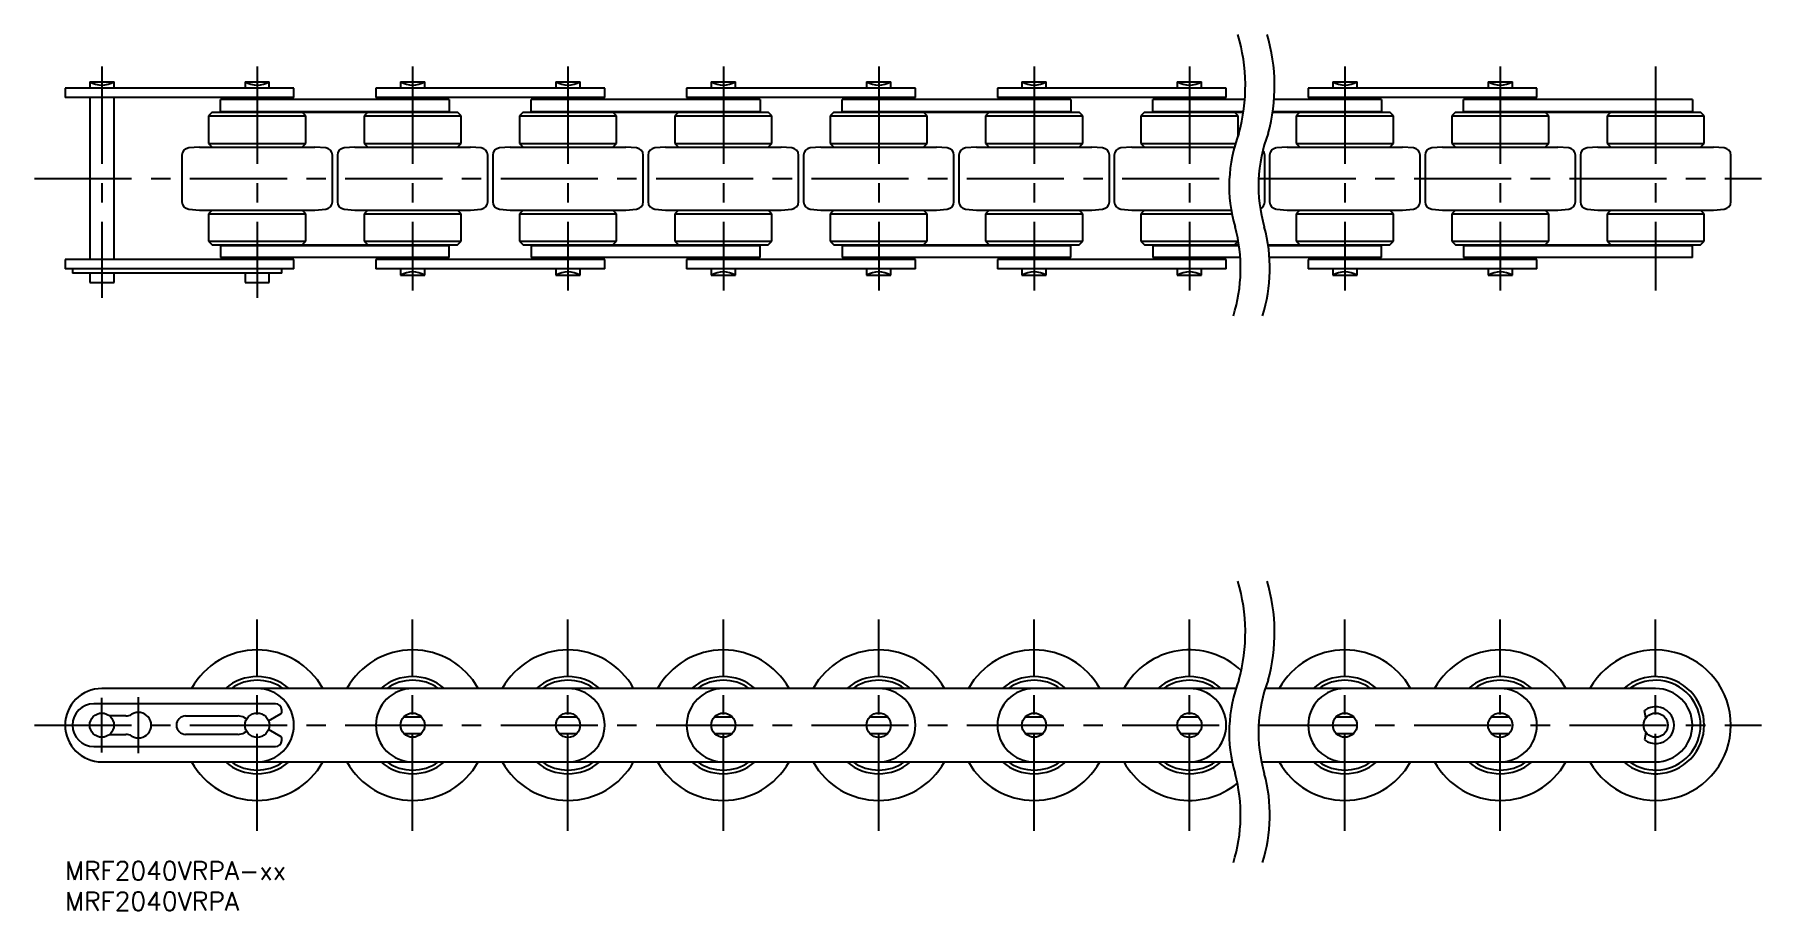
# Model space of a CAD drawing. Extents: x -5 to 277, y -8 to 135.
import ezdxf

# ---------------------------------------------------------------- set-up
doc = ezdxf.new("R2010")
doc.units = 0
doc.header["$LTSCALE"] = 0.5
doc.linetypes.add('CENTER', pattern=[50.8, 31.75, -6.35, 6.35, -6.35])
for name, color, linetype in [('MSM_CENTER', 1, 'CENTER'), ('MSM_CONTINUOUS', 7, 'CONTINUOUS'), ('MSM_NARROW', 5, 'CONTINUOUS'), ('MSM_PART_NUMBER', 7, 'CONTINUOUS')]:
    doc.layers.add(name, color=color, linetype=linetype)
doc.styles.get("Standard").update_dxf_attribs({"font": 'txt.shx', "height": 3, "bigfont": 'bigfont.shx'})

# ---------------------------------------------------------------- blocks, each defined once
blk = doc.blocks.new('*U17')
at = {"layer": 'MSM_PART_NUMBER'}
blk.add_text('MRF2040VRPA-xx', height=3, dxfattribs=at).set_placement((0, -3))
blk = doc.blocks.new('*U18')
at = {"layer": 'MSM_PART_NUMBER'}
blk.add_text('MRF2040VRPA', height=3, dxfattribs=at).set_placement((0, -8))

msp = doc.modelspace()

# ---------------------------------------------------------------- linework, layer by layer
at = {"layer": 'MSM_CENTER'}
for p, q in [((6, 129.99), (6, 92.19)), ((31.4, 129.99), (31.4, 92.19)), ((56.8, 129.99), (56.8, 93.39)), ((82.2, 129.99), (82.2, 93.39)), ((107.6, 129.99), (107.6, 93.39)), ((133, 129.99), (133, 93.39)), ((158.4, 129.99), (158.4, 93.39)), ((183.8, 129.99), (183.8, 93.39)), ((209.2, 129.99), (209.2, 93.39)), ((234.6, 129.99), (234.6, 93.39)), ((260, 129.99), (260, 93.39)), ((-5, 111.69), (190.33, 111.69)), ((195.11, 111.69), (277.3, 111.69)), ((31.4, 5), (31.4, 39.6)), ((56.8, 5), (56.8, 39.6)), ((82.2, 5), (82.2, 39.6)), ((107.6, 5), (107.6, 39.6)), ((133, 5), (133, 39.6)), ((158.4, 5), (158.4, 39.6)), ((183.8, 5), (183.8, 39.6)), ((209.2, 5), (209.2, 39.6)), ((234.6, 5), (234.6, 39.6)), ((260, 5), (260, 39.6)), ((6, 17.82), (6, 26.79)), ((12, 17.72), (12, 26.88)), ((-5, 22.3), (190.33, 22.3)), ((195.11, 22.3), (277.3, 22.3))]:
    msp.add_line(p, q, dxfattribs=at)
at = {"layer": 'MSM_CONTINUOUS'}
for p, q in [((4.02, 127.49), (7.99, 127.49)), ((4.02, 127.49), (4.02, 126.46)), ((7.99, 126.46), (7.99, 127.49)), ((29.41, 127.49), (33.38, 127.49)), ((29.41, 127.49), (29.41, 126.46)), ((33.38, 126.46), (33.38, 127.49)), ((54.81, 127.49), (58.78, 127.49)), ((54.81, 127.49), (54.81, 126.46)), ((58.78, 126.46), (58.78, 127.49)), ((80.21, 127.49), (84.18, 127.49)), ((80.21, 127.49), (80.21, 126.46)), ((84.18, 126.46), (84.18, 127.49)), ((105.61, 127.49), (109.58, 127.49)), ((105.61, 127.49), (105.61, 126.46)), ((109.58, 126.46), (109.58, 127.49)), ((131.01, 127.49), (134.98, 127.49)), ((131.01, 127.49), (131.01, 126.46)), ((134.98, 126.46), (134.98, 127.49)), ((156.41, 127.49), (160.38, 127.49)), ((156.41, 127.49), (156.41, 126.46)), ((160.38, 126.46), (160.38, 127.49)), ((181.81, 127.49), (185.78, 127.49)), ((181.81, 127.49), (181.81, 126.46)), ((185.78, 126.46), (185.78, 127.49)), ((207.22, 127.49), (211.19, 127.49)), ((207.22, 127.49), (207.22, 126.46)), ((211.19, 126.46), (211.19, 127.49)), ((232.62, 127.49), (236.59, 127.49)), ((232.62, 127.49), (232.62, 126.46)), ((236.59, 126.46), (236.59, 127.49)), ((0, 126.46), (0, 124.96)), ((37.4, 126.46), (0, 126.46)), ((37.4, 124.96), (0, 124.96)), ((4.02, 124.96), (4.02, 98.42)), ((7.99, 98.42), (7.99, 124.96)), ((62.8, 124.62), (25.4, 124.62)), ((25.4, 122.62), (25.4, 124.62)), ((29.41, 124.96), (29.41, 124.62)), ((33.38, 124.62), (33.38, 124.96)), ((37.4, 124.96), (37.4, 126.46)), ((50.8, 126.46), (50.8, 124.96)), ((88.2, 126.46), (50.8, 126.46)), ((88.2, 124.96), (50.8, 124.96)), ((54.81, 124.96), (54.81, 124.62)), ((58.78, 124.62), (58.78, 124.96)), ((62.8, 124.62), (62.8, 122.62)), ((113.6, 124.62), (76.2, 124.62)), ((76.2, 122.62), (76.2, 124.62)), ((80.21, 124.96), (80.21, 124.62)), ((84.18, 124.62), (84.18, 124.96)), ((88.2, 124.96), (88.2, 126.46)), ((101.6, 126.46), (101.6, 124.96)), ((139, 126.46), (101.6, 126.46)), ((139, 124.96), (101.6, 124.96)), ((105.61, 124.96), (105.61, 124.62)), ((109.58, 124.62), (109.58, 124.96)), ((113.6, 124.62), (113.6, 122.62)), ((164.4, 124.62), (127, 124.62)), ((127, 122.62), (127, 124.62)), ((131.01, 124.96), (131.01, 124.62)), ((134.98, 124.62), (134.98, 124.96)), ((139, 124.96), (139, 126.46)), ((152.4, 126.46), (152.4, 124.96)), ((189.8, 126.46), (152.4, 126.46)), ((189.8, 124.96), (152.4, 124.96)), ((156.41, 124.96), (156.41, 124.62)), ((160.38, 124.62), (160.38, 124.96)), ((164.4, 124.62), (164.4, 122.62)), ((177.8, 122.62), (177.8, 124.62)), ((192.85, 124.62), (177.8, 124.62)), ((181.81, 124.96), (181.81, 124.62)), ((185.78, 124.62), (185.78, 124.96)), ((189.8, 124.96), (189.8, 126.46)), ((215.2, 124.62), (197.63, 124.62)), ((203.2, 126.46), (203.2, 124.96)), ((240.6, 126.46), (203.2, 126.46)), ((240.6, 124.96), (203.2, 124.96)), ((207.22, 124.96), (207.22, 124.62)), ((211.19, 124.62), (211.19, 124.96)), ((215.2, 124.62), (215.2, 122.62)), ((266, 124.62), (228.6, 124.62)), ((228.6, 122.62), (228.6, 124.62)), ((232.62, 124.96), (232.62, 124.62)), ((236.59, 124.62), (236.59, 124.96)), ((240.6, 124.96), (240.6, 126.46)), ((266, 124.62), (266, 122.62)), ((24.06, 122.54), (23.46, 121.94)), ((23.46, 121.94), (39.34, 121.94)), ((23.46, 121.94), (23.46, 117.44)), ((24.06, 122.54), (64.14, 122.54)), ((25.4, 122.62), (62.8, 122.62)), ((29.41, 122.54), (29.41, 122.62)), ((33.38, 122.62), (33.38, 122.54)), ((39.34, 121.94), (38.74, 122.54)), ((39.34, 117.44), (39.34, 121.94)), ((49.46, 122.54), (48.86, 121.94)), ((48.86, 121.94), (64.74, 121.94)), ((48.86, 121.94), (48.86, 117.44)), ((54.81, 122.54), (54.81, 122.62)), ((58.78, 122.62), (58.78, 122.54)), ((64.74, 121.94), (64.14, 122.54)), ((64.74, 117.44), (64.74, 121.94)), ((74.86, 122.54), (74.26, 121.94)), ((74.26, 121.94), (74.26, 117.44)), ((74.26, 121.94), (90.14, 121.94)), ((74.86, 122.54), (114.94, 122.54)), ((76.2, 122.62), (113.6, 122.62)), ((80.21, 122.54), (80.21, 122.62)), ((84.18, 122.62), (84.18, 122.54)), ((90.14, 121.94), (89.54, 122.54)), ((90.14, 117.44), (90.14, 121.94)), ((100.26, 122.54), (99.66, 121.94)), ((99.66, 121.94), (115.54, 121.94)), ((99.66, 121.94), (99.66, 117.44)), ((105.61, 122.54), (105.61, 122.62)), ((109.58, 122.62), (109.58, 122.54)), ((115.54, 121.94), (114.94, 122.54)), ((115.54, 117.44), (115.54, 121.94)), ((125.66, 122.54), (125.06, 121.94)), ((125.06, 121.94), (140.94, 121.94)), ((125.06, 121.94), (125.06, 117.44)), ((125.66, 122.54), (165.74, 122.54)), ((127, 122.62), (164.4, 122.62)), ((131.01, 122.54), (131.01, 122.62)), ((134.98, 122.62), (134.98, 122.54)), ((140.94, 121.94), (140.34, 122.54)), ((140.94, 117.44), (140.94, 121.94)), ((151.06, 122.54), (150.46, 121.94)), ((150.46, 121.94), (166.34, 121.94)), ((150.46, 121.94), (150.46, 117.44)), ((156.41, 122.54), (156.41, 122.62)), ((160.38, 122.62), (160.38, 122.54)), ((166.34, 121.94), (165.74, 122.54)), ((166.34, 117.44), (166.34, 121.94)), ((176.46, 122.54), (175.86, 121.94)), ((175.86, 121.94), (191.74, 121.94)), ((175.86, 121.94), (175.86, 117.44)), ((176.46, 122.54), (192.62, 122.54)), ((177.8, 122.62), (192.63, 122.62)), ((181.81, 122.54), (181.81, 122.62)), ((185.78, 122.62), (185.78, 122.54)), ((191.74, 121.94), (191.14, 122.54)), ((191.74, 118.66), (191.74, 121.94)), ((197.4, 122.54), (216.54, 122.54)), ((197.41, 122.62), (215.2, 122.62)), ((201.86, 122.54), (201.26, 121.94)), ((201.26, 121.94), (217.14, 121.94)), ((201.26, 121.94), (201.26, 117.44)), ((207.22, 122.54), (207.22, 122.62)), ((211.19, 122.62), (211.19, 122.54)), ((217.14, 121.94), (216.54, 122.54)), ((217.14, 117.44), (217.14, 121.94)), ((227.26, 122.54), (226.66, 121.94)), ((226.66, 121.94), (242.54, 121.94)), ((226.66, 121.94), (226.66, 117.44)), ((227.26, 122.54), (267.34, 122.54)), ((228.6, 122.62), (266, 122.62)), ((232.62, 122.54), (232.62, 122.62)), ((236.59, 122.62), (236.59, 122.54)), ((242.54, 121.94), (241.94, 122.54)), ((242.54, 117.44), (242.54, 121.94)), ((252.66, 122.54), (252.06, 121.94)), ((252.06, 121.94), (267.94, 121.94)), ((252.06, 121.94), (252.06, 117.44)), ((258.01, 122.54), (258.01, 122.62)), ((261.99, 122.62), (261.99, 122.54)), ((267.94, 121.94), (267.34, 122.54)), ((267.94, 117.44), (267.94, 121.94)), ((21.96, 116.84), (20.2, 116.69)), ((21.96, 116.84), (40.84, 116.84)), ((23.46, 117.44), (24.06, 116.84)), ((23.46, 117.44), (39.34, 117.44)), ((38.74, 116.84), (39.34, 117.44)), ((42.6, 116.69), (40.84, 116.84)), ((47.36, 116.84), (45.6, 116.69)), ((47.36, 116.84), (66.24, 116.84)), ((48.86, 117.44), (64.74, 117.44)), ((48.86, 117.44), (49.46, 116.84)), ((64.14, 116.84), (64.74, 117.44)), ((68, 116.69), (66.24, 116.84)), ((72.76, 116.84), (71, 116.69)), ((72.76, 116.84), (91.64, 116.84)), ((74.26, 117.44), (90.14, 117.44)), ((74.26, 117.44), (74.86, 116.84)), ((89.54, 116.84), (90.14, 117.44)), ((93.4, 116.69), (91.64, 116.84)), ((98.16, 116.84), (96.4, 116.69)), ((98.16, 116.84), (117.04, 116.84)), ((99.66, 117.44), (100.26, 116.84)), ((99.66, 117.44), (115.54, 117.44)), ((114.94, 116.84), (115.54, 117.44)), ((118.8, 116.69), (117.04, 116.84)), ((123.56, 116.84), (121.8, 116.69)), ((123.56, 116.84), (142.44, 116.84)), ((125.06, 117.44), (125.66, 116.84)), ((125.06, 117.44), (140.94, 117.44)), ((140.34, 116.84), (140.94, 117.44)), ((144.2, 116.69), (142.44, 116.84)), ((148.96, 116.84), (147.2, 116.69)), ((148.96, 116.84), (167.84, 116.84)), ((150.46, 117.44), (166.34, 117.44)), ((150.46, 117.44), (151.06, 116.84)), ((165.74, 116.84), (166.34, 117.44)), ((169.6, 116.69), (167.84, 116.84)), ((174.36, 116.84), (172.6, 116.69)), ((174.36, 116.84), (191.16, 116.84)), ((175.86, 117.44), (176.46, 116.84)), ((175.86, 117.44), (191.33, 117.44)), ((191.14, 116.84), (191.17, 116.87)), ((199.76, 116.84), (198, 116.69)), ((199.76, 116.84), (218.64, 116.84)), ((201.26, 117.44), (217.14, 117.44)), ((201.26, 117.44), (201.86, 116.84)), ((216.54, 116.84), (217.14, 117.44)), ((220.4, 116.69), (218.64, 116.84)), ((225.16, 116.84), (223.4, 116.69)), ((225.16, 116.84), (244.04, 116.84)), ((226.66, 117.44), (227.26, 116.84)), ((226.66, 117.44), (242.54, 117.44)), ((241.94, 116.84), (242.54, 117.44)), ((245.8, 116.69), (244.04, 116.84)), ((250.56, 116.84), (248.8, 116.69)), ((250.56, 116.84), (269.44, 116.84)), ((252.06, 117.44), (252.66, 116.84)), ((252.06, 117.44), (267.94, 117.44)), ((267.34, 116.84), (267.94, 117.44)), ((271.2, 116.69), (269.44, 116.84)), ((19.1, 115.49), (19.1, 107.89)), ((43.7, 107.89), (43.7, 115.49)), ((44.5, 115.49), (44.5, 107.89)), ((69.1, 107.89), (69.1, 115.49)), ((69.9, 115.49), (69.9, 107.89)), ((94.5, 107.89), (94.5, 115.49)), ((95.3, 115.49), (95.3, 107.89)), ((119.9, 107.89), (119.9, 115.49)), ((120.7, 115.49), (120.7, 107.89)), ((145.3, 107.89), (145.3, 115.49)), ((146.1, 115.49), (146.1, 107.89)), ((170.7, 107.89), (170.7, 115.49)), ((171.5, 115.49), (171.5, 107.89)), ((196.1, 107.89), (196.1, 115.49)), ((196.9, 115.49), (196.9, 107.89)), ((221.5, 107.89), (221.5, 115.49)), ((222.3, 115.49), (222.3, 107.89)), ((246.9, 107.89), (246.9, 115.49)), ((247.7, 115.49), (247.7, 107.89)), ((272.3, 107.89), (272.3, 115.49)), ((20.2, 106.69), (21.96, 106.54)), ((21.96, 106.54), (40.84, 106.54)), ((24.06, 106.54), (23.46, 105.94)), ((23.46, 105.94), (39.34, 105.94)), ((23.46, 105.94), (23.46, 101.44)), ((39.34, 105.94), (38.74, 106.54)), ((39.34, 101.44), (39.34, 105.94)), ((40.84, 106.54), (42.6, 106.69)), ((45.6, 106.69), (47.36, 106.54)), ((47.36, 106.54), (66.24, 106.54)), ((49.46, 106.54), (48.86, 105.94)), ((48.86, 105.94), (48.86, 101.44)), ((48.86, 105.94), (64.74, 105.94)), ((64.74, 105.94), (64.14, 106.54)), ((64.74, 101.44), (64.74, 105.94)), ((66.24, 106.54), (68, 106.69)), ((71, 106.69), (72.76, 106.54)), ((72.76, 106.54), (91.64, 106.54)), ((74.86, 106.54), (74.26, 105.94)), ((74.26, 105.94), (74.26, 101.44)), ((74.26, 105.94), (90.14, 105.94)), ((90.14, 105.94), (89.54, 106.54)), ((90.14, 101.44), (90.14, 105.94)), ((91.64, 106.54), (93.4, 106.69)), ((96.4, 106.69), (98.16, 106.54)), ((98.16, 106.54), (117.04, 106.54)), ((100.26, 106.54), (99.66, 105.94)), ((99.66, 105.94), (115.54, 105.94)), ((99.66, 105.94), (99.66, 101.44)), ((115.54, 105.94), (114.94, 106.54)), ((115.54, 101.44), (115.54, 105.94)), ((117.04, 106.54), (118.8, 106.69)), ((121.8, 106.69), (123.56, 106.54)), ((123.56, 106.54), (142.44, 106.54)), ((125.66, 106.54), (125.06, 105.94)), ((125.06, 105.94), (140.94, 105.94)), ((125.06, 105.94), (125.06, 101.44)), ((140.94, 105.94), (140.34, 106.54)), ((140.94, 101.44), (140.94, 105.94)), ((142.44, 106.54), (144.2, 106.69)), ((147.2, 106.69), (148.96, 106.54)), ((148.96, 106.54), (167.84, 106.54)), ((151.06, 106.54), (150.46, 105.94)), ((150.46, 105.94), (166.34, 105.94)), ((150.46, 105.94), (150.46, 101.44)), ((166.34, 105.94), (165.74, 106.54)), ((166.34, 101.44), (166.34, 105.94)), ((167.84, 106.54), (169.6, 106.69)), ((172.6, 106.69), (174.36, 106.54)), ((174.36, 106.54), (190.62, 106.54)), ((176.46, 106.54), (175.86, 105.94)), ((175.86, 105.94), (190.73, 105.94)), ((175.86, 105.94), (175.86, 101.44)), ((198, 106.69), (199.76, 106.54)), ((199.76, 106.54), (218.64, 106.54)), ((201.86, 106.54), (201.26, 105.94)), ((201.26, 105.94), (217.14, 105.94)), ((201.26, 105.94), (201.26, 101.44)), ((217.14, 105.94), (216.54, 106.54)), ((217.14, 101.44), (217.14, 105.94)), ((218.64, 106.54), (220.4, 106.69)), ((223.4, 106.69), (225.16, 106.54)), ((225.16, 106.54), (244.04, 106.54)), ((227.26, 106.54), (226.66, 105.94)), ((226.66, 105.94), (242.54, 105.94)), ((226.66, 105.94), (226.66, 101.44)), ((242.54, 105.94), (241.94, 106.54)), ((242.54, 101.44), (242.54, 105.94)), ((244.04, 106.54), (245.8, 106.69)), ((248.8, 106.69), (250.56, 106.54)), ((250.56, 106.54), (269.44, 106.54)), ((252.66, 106.54), (252.06, 105.94)), ((252.06, 105.94), (252.06, 101.44)), ((252.06, 105.94), (267.94, 105.94)), ((267.94, 105.94), (267.34, 106.54)), ((267.94, 101.44), (267.94, 105.94)), ((269.44, 106.54), (271.2, 106.69)), ((23.46, 101.44), (39.34, 101.44)), ((23.46, 101.44), (24.06, 100.84)), ((24.06, 100.84), (64.14, 100.84)), ((25.4, 100.76), (25.4, 98.76)), ((25.4, 100.76), (62.8, 100.76)), ((29.41, 100.84), (29.41, 100.76)), ((33.38, 100.76), (33.38, 100.84)), ((38.74, 100.84), (39.34, 101.44)), ((48.86, 101.44), (49.46, 100.84)), ((48.86, 101.44), (64.74, 101.44)), ((54.81, 100.84), (54.81, 100.76)), ((58.78, 100.76), (58.78, 100.84)), ((62.8, 98.76), (62.8, 100.76)), ((64.14, 100.84), (64.74, 101.44)), ((74.26, 101.44), (90.14, 101.44)), ((74.26, 101.44), (74.86, 100.84)), ((74.86, 100.84), (114.94, 100.84)), ((76.2, 100.76), (113.6, 100.76)), ((76.2, 100.76), (76.2, 98.76)), ((80.21, 100.84), (80.21, 100.76)), ((84.18, 100.76), (84.18, 100.84)), ((89.54, 100.84), (90.14, 101.44)), ((99.66, 101.44), (100.26, 100.84)), ((99.66, 101.44), (115.54, 101.44)), ((105.61, 100.84), (105.61, 100.76)), ((109.58, 100.76), (109.58, 100.84)), ((113.6, 98.76), (113.6, 100.76)), ((114.94, 100.84), (115.54, 101.44)), ((125.06, 101.44), (125.66, 100.84)), ((125.06, 101.44), (140.94, 101.44)), ((125.66, 100.84), (165.74, 100.84)), ((127, 100.76), (164.4, 100.76)), ((127, 100.76), (127, 98.76)), ((131.01, 100.84), (131.01, 100.76)), ((134.98, 100.76), (134.98, 100.84)), ((140.34, 100.84), (140.94, 101.44)), ((150.46, 101.44), (151.06, 100.84)), ((150.46, 101.44), (166.34, 101.44)), ((156.41, 100.84), (156.41, 100.76)), ((160.38, 100.76), (160.38, 100.84)), ((164.4, 98.76), (164.4, 100.76)), ((165.74, 100.84), (166.34, 101.44)), ((175.86, 101.44), (191.74, 101.44)), ((175.86, 101.44), (176.46, 100.84)), ((176.46, 100.84), (191.87, 100.84)), ((177.8, 100.76), (191.88, 100.76)), ((177.8, 100.76), (177.8, 98.76)), ((181.81, 100.84), (181.81, 100.76)), ((185.78, 100.76), (185.78, 100.84)), ((191.14, 100.84), (191.74, 101.44)), ((191.74, 101.44), (191.74, 101.61)), ((196.65, 100.84), (216.54, 100.84)), ((196.66, 100.76), (215.2, 100.76)), ((201.26, 101.44), (201.86, 100.84)), ((201.26, 101.44), (217.14, 101.44)), ((207.22, 100.84), (207.22, 100.76)), ((211.19, 100.76), (211.19, 100.84)), ((215.2, 98.76), (215.2, 100.76)), ((216.54, 100.84), (217.14, 101.44)), ((226.66, 101.44), (242.54, 101.44)), ((226.66, 101.44), (227.26, 100.84)), ((227.26, 100.84), (267.34, 100.84)), ((228.6, 100.76), (266, 100.76)), ((228.6, 100.76), (228.6, 98.76)), ((232.62, 100.84), (232.62, 100.76)), ((236.59, 100.76), (236.59, 100.84)), ((241.94, 100.84), (242.54, 101.44)), ((252.06, 101.44), (252.66, 100.84)), ((252.06, 101.44), (267.94, 101.44)), ((258.01, 100.84), (258.01, 100.76)), ((261.99, 100.76), (261.99, 100.84)), ((266, 98.76), (266, 100.76)), ((267.34, 100.84), (267.94, 101.44)), ((0, 98.42), (0, 96.92)), ((37.4, 98.42), (0, 98.42)), ((37.4, 96.92), (0, 96.92)), ((1.2, 96.92), (1.2, 96.22)), ((35.4, 96.22), (1.2, 96.22)), ((4.02, 96.22), (4.02, 94.69)), ((7.99, 94.69), (7.99, 96.22)), ((62.8, 98.76), (25.4, 98.76)), ((29.41, 98.76), (29.41, 98.42)), ((29.41, 96.22), (29.41, 94.69)), ((33.38, 98.42), (33.38, 98.76)), ((33.38, 94.69), (33.38, 96.22)), ((35.4, 96.22), (35.4, 96.92)), ((37.4, 96.92), (37.4, 98.42)), ((50.8, 98.42), (50.8, 96.92)), ((88.2, 98.42), (50.8, 98.42)), ((88.2, 96.92), (50.8, 96.92)), ((54.81, 98.76), (54.81, 98.42)), ((54.81, 96.92), (54.81, 95.89)), ((58.78, 98.42), (58.78, 98.76)), ((58.78, 95.89), (58.78, 96.92)), ((113.6, 98.76), (76.2, 98.76)), ((80.21, 98.76), (80.21, 98.42)), ((80.21, 96.92), (80.21, 95.89)), ((84.18, 98.42), (84.18, 98.76)), ((84.18, 95.89), (84.18, 96.92)), ((88.2, 96.92), (88.2, 98.42)), ((101.6, 98.42), (101.6, 96.92)), ((139, 98.42), (101.6, 98.42)), ((139, 96.92), (101.6, 96.92)), ((105.61, 98.76), (105.61, 98.42)), ((105.61, 96.92), (105.61, 95.89)), ((109.58, 98.42), (109.58, 98.76)), ((109.58, 95.89), (109.58, 96.92)), ((164.4, 98.76), (127, 98.76)), ((131.01, 98.76), (131.01, 98.42)), ((131.01, 96.92), (131.01, 95.89)), ((134.98, 98.42), (134.98, 98.76)), ((134.98, 95.89), (134.98, 96.92)), ((139, 96.92), (139, 98.42)), ((152.4, 98.42), (152.4, 96.92)), ((189.8, 98.42), (152.4, 98.42)), ((189.8, 96.92), (152.4, 96.92)), ((156.41, 98.76), (156.41, 98.42)), ((156.41, 96.92), (156.41, 95.89)), ((160.38, 98.42), (160.38, 98.76)), ((160.38, 95.89), (160.38, 96.92)), ((192.09, 98.76), (177.8, 98.76)), ((181.81, 98.76), (181.81, 98.42)), ((181.81, 96.92), (181.81, 95.89)), ((185.78, 98.42), (185.78, 98.76)), ((185.78, 95.89), (185.78, 96.92)), ((189.8, 96.92), (189.8, 98.42)), ((215.2, 98.76), (196.88, 98.76)), ((203.2, 98.42), (203.2, 96.92)), ((240.6, 98.42), (203.2, 98.42)), ((240.6, 96.92), (203.2, 96.92)), ((207.22, 98.76), (207.22, 98.42)), ((207.22, 96.92), (207.22, 95.89)), ((211.19, 98.42), (211.19, 98.76)), ((211.19, 95.89), (211.19, 96.92)), ((266, 98.76), (228.6, 98.76)), ((232.62, 98.76), (232.62, 98.42)), ((232.62, 96.92), (232.62, 95.89)), ((236.59, 98.42), (236.59, 98.76)), ((236.59, 95.89), (236.59, 96.92)), ((240.6, 96.92), (240.6, 98.42)), ((4.02, 94.69), (7.99, 94.69)), ((29.41, 94.69), (33.38, 94.69)), ((54.81, 95.89), (58.78, 95.89)), ((80.21, 95.89), (84.18, 95.89)), ((105.61, 95.89), (109.58, 95.89)), ((131.01, 95.89), (134.98, 95.89)), ((156.41, 95.89), (160.38, 95.89)), ((181.81, 95.89), (185.78, 95.89)), ((207.22, 95.89), (211.19, 95.89)), ((232.62, 95.89), (236.59, 95.89)), ((183.8, 28.3), (6, 28.3)), ((191.41, 28.3), (183.8, 28.3)), ((260, 28.3), (196.19, 28.3)), ((34.4, 25.81), (4.7, 25.81)), ((9.9, 23.8), (7.3, 23.8)), ((19.7, 23.8), (28.26, 23.8)), ((29.26, 23.53), (29.68, 23.29)), ((33.25, 23.03), (35.3, 24.21)), ((35.4, 24.39), (35.4, 24.81)), ((55.34, 23.65), (58.26, 23.65)), ((80.74, 23.65), (83.66, 23.65)), ((106.14, 23.65), (109.06, 23.65)), ((131.54, 23.65), (134.46, 23.65)), ((156.94, 23.65), (159.86, 23.65)), ((182.34, 23.65), (185.26, 23.65)), ((207.74, 23.65), (210.66, 23.65)), ((233.14, 23.65), (236.06, 23.65)), ((258.41, 23.49), (258.19, 24.71)), ((7.3, 20.8), (9.9, 20.8)), ((28.26, 20.8), (19.7, 20.8)), ((29.68, 21.31), (29.26, 21.07)), ((35.3, 20.41), (33.25, 21.59)), ((35.4, 19.81), (35.4, 20.23)), ((55.34, 20.95), (58.26, 20.95)), ((80.74, 20.95), (83.66, 20.95)), ((106.14, 20.95), (109.06, 20.95)), ((131.54, 20.95), (134.46, 20.95)), ((156.94, 20.95), (159.86, 20.95)), ((182.34, 20.95), (185.26, 20.95)), ((207.74, 20.95), (210.66, 20.95)), ((233.14, 20.95), (236.06, 20.95)), ((258.41, 21.11), (258.19, 19.89)), ((4.7, 18.81), (34.4, 18.81)), ((6, 16.3), (190.78, 16.3)), ((195.56, 16.3), (260, 16.3))]:
    msp.add_line(p, q, dxfattribs=at)
for centre, radius in [((6, 22.3), 1.98), ((31.4, 22.3), 1.99), ((56.8, 22.3), 1.98), ((82.2, 22.3), 1.99), ((107.6, 22.3), 1.98), ((133, 22.3), 1.99), ((158.4, 22.3), 1.98), ((183.8, 22.3), 1.99), ((209.2, 22.3), 1.98), ((234.6, 22.3), 1.99), ((260, 22.3), 1.98)]:
    msp.add_circle(centre, radius, dxfattribs=at)
for centre, radius, start, end in [((6, 130.95), 3.99, 240.178, 299.822), ((31.4, 130.95), 3.99, 240.178, 299.822), ((56.8, 130.95), 3.99, 240.178, 299.822), ((82.2, 130.95), 3.99, 240.178, 299.822), ((107.6, 130.95), 3.99, 240.178, 299.822), ((133, 130.95), 3.99, 240.178, 299.822), ((158.4, 130.95), 3.99, 240.178, 299.822), ((183.8, 130.95), 3.99, 240.178, 299.822), ((209.2, 130.95), 3.99, 240.178, 299.822), ((234.6, 130.95), 3.99, 240.178, 299.822), ((20.3, 115.49), 1.2, 95, 180), ((42.5, 115.49), 1.2, 0, 85), ((45.7, 115.49), 1.2, 95, 180), ((67.9, 115.49), 1.2, 0, 85), ((71.1, 115.49), 1.2, 95, 180), ((93.3, 115.49), 1.2, 0, 85), ((96.5, 115.49), 1.2, 95, 180), ((118.7, 115.49), 1.2, 0, 85), ((121.9, 115.49), 1.2, 95, 180), ((144.1, 115.49), 1.2, 0, 85), ((147.3, 115.49), 1.2, 95, 180), ((169.5, 115.49), 1.2, 0, 85), ((172.7, 115.49), 1.2, 95, 180), ((194.9, 115.49), 1.2, 0, 41.7615), ((198.1, 115.49), 1.2, 95, 180), ((220.3, 115.49), 1.2, 0, 85), ((223.5, 115.49), 1.2, 95, 180), ((245.7, 115.49), 1.2, 0, 85), ((248.9, 115.49), 1.2, 95, 180), ((271.1, 115.49), 1.2, 0, 85), ((20.3, 107.89), 1.2, 180, 265), ((42.5, 107.89), 1.2, 275, 0), ((45.7, 107.89), 1.2, 180, 265), ((67.9, 107.89), 1.2, 275, 0), ((71.1, 107.89), 1.2, 180, 265), ((93.3, 107.89), 1.2, 275, 0), ((96.5, 107.89), 1.2, 180, 265), ((118.7, 107.89), 1.2, 275, 0), ((121.9, 107.89), 1.2, 180, 265), ((144.1, 107.89), 1.2, 275, 0), ((147.3, 107.89), 1.2, 180, 265), ((169.5, 107.89), 1.2, 275, 0), ((172.7, 107.89), 1.2, 180, 265), ((194.9, 107.89), 1.2, 292.6331, 0), ((198.1, 107.89), 1.2, 180, 265), ((220.3, 107.89), 1.2, 275, 0), ((223.5, 107.89), 1.2, 180, 265), ((245.7, 107.89), 1.2, 275, 0), ((248.9, 107.89), 1.2, 180, 265), ((271.1, 107.89), 1.2, 275, 0), ((56.8, 92.43), 3.99, 60.1784, 119.822), ((82.2, 92.43), 3.99, 60.1784, 119.822), ((107.6, 92.43), 3.99, 60.1784, 119.822), ((133, 92.43), 3.99, 60.1784, 119.822), ((158.4, 92.43), 3.99, 60.1784, 119.822), ((183.8, 92.43), 3.99, 60.1784, 119.822), ((209.2, 92.43), 3.99, 60.1784, 119.822), ((234.6, 92.43), 3.99, 60.1784, 119.822), ((31.4, 22.3), 12.3, 29.1964, 150.8036), ((56.8, 22.3), 12.3, 29.1964, 150.8036), ((82.2, 22.3), 12.3, 29.1964, 150.8036), ((107.6, 22.3), 12.3, 29.1964, 150.8036), ((133, 22.3), 12.3, 29.1964, 150.8036), ((158.4, 22.3), 12.3, 29.1964, 150.8036), ((183.8, 22.3), 12.3, 46.499, 150.8036), ((209.2, 22.3), 12.3, 29.1964, 150.8036), ((234.6, 22.3), 12.3, 29.1964, 150.8036), ((260, 22.3), 12.3, 209.1964, 150.8036), ((6, 22.3), 6, 90, 270), ((31.4, 22.3), 7.94, 49.0837, 130.9163), ((31.4, 22.3), 7.34, 54.8292, 125.1708), ((31.4, 22.3), 6, 270, 90), ((56.8, 22.3), 6, 90, 270), ((56.8, 22.3), 7.94, 49.0837, 130.9163), ((56.8, 22.3), 7.34, 54.8292, 125.1708), ((82.2, 22.3), 7.94, 49.0837, 130.9163), ((82.2, 22.3), 7.34, 54.8292, 125.1708), ((82.2, 22.3), 6, 270, 90), ((107.6, 22.3), 6, 90, 270), ((107.6, 22.3), 7.94, 49.0837, 130.9163), ((107.6, 22.3), 7.34, 54.8292, 125.1708), ((133, 22.3), 7.94, 49.0837, 130.9163), ((133, 22.3), 7.34, 54.8292, 125.1708), ((133, 22.3), 6, 270, 90), ((158.4, 22.3), 6, 90, 270), ((158.4, 22.3), 7.94, 49.0837, 130.9163), ((158.4, 22.3), 7.34, 54.8292, 125.1708), ((183.8, 22.3), 7.94, 49.0837, 130.9163), ((183.8, 22.3), 7.34, 54.8292, 125.1708), ((183.8, 22.3), 6, 270, 90), ((209.2, 22.3), 6, 90, 270), ((209.2, 22.3), 7.94, 49.0837, 130.9163), ((209.2, 22.3), 7.34, 54.8292, 125.1708), ((234.6, 22.3), 7.94, 49.0837, 130.9163), ((234.6, 22.3), 7.34, 54.8292, 125.1708), ((234.6, 22.3), 6, 270, 90), ((260, 22.3), 7.94, 229.0837, 130.9163), ((260, 22.3), 7.34, 234.8292, 125.1708), ((260, 22.3), 6, 270, 90), ((4.7, 22.31), 3.5, 90, 270), ((34.4, 24.81), 1, 0, 90), ((9.9, 25.8), 2, 270, 300.9247), ((12, 22.3), 2.08, 239.0753, 120.9247), ((19.7, 22.3), 1.5, 90, 270), ((28.26, 21.8), 2, 60, 90), ((35.2, 24.39), 0.2, 300, 0), ((260, 22.3), 3.01, 233.15, 126.85), ((9.9, 18.8), 2, 59.0753, 90), ((28.26, 22.8), 2, 270, 300), ((34.4, 19.81), 1, 270, 0), ((35.2, 20.23), 0.2, 0, 60), ((31.4, 22.3), 12.3, 209.1964, 330.8036), ((31.4, 22.3), 7.94, 229.0837, 310.9163), ((31.4, 22.3), 7.34, 234.8292, 305.1708), ((56.8, 22.3), 12.3, 209.1964, 330.8036), ((56.8, 22.3), 7.94, 229.0837, 310.9163), ((56.8, 22.3), 7.34, 234.8292, 305.1708), ((82.2, 22.3), 12.3, 209.1964, 330.8036), ((82.2, 22.3), 7.94, 229.0837, 310.9163), ((82.2, 22.3), 7.34, 234.8292, 305.1708), ((107.6, 22.3), 12.3, 209.1964, 330.8036), ((107.6, 22.3), 7.94, 229.0837, 310.9163), ((107.6, 22.3), 7.34, 234.8292, 305.1708), ((133, 22.3), 12.3, 209.1964, 330.8036), ((133, 22.3), 7.94, 229.0837, 310.9163), ((133, 22.3), 7.34, 234.8292, 305.1708), ((158.4, 22.3), 12.3, 209.1964, 330.8036), ((158.4, 22.3), 7.94, 229.0837, 310.9163), ((158.4, 22.3), 7.34, 234.8292, 305.1708), ((183.8, 22.3), 12.3, 209.1964, 309.5079), ((183.8, 22.3), 7.94, 229.0837, 310.9163), ((183.8, 22.3), 7.34, 234.8292, 305.1708), ((209.2, 22.3), 12.3, 209.1964, 330.8036), ((209.2, 22.3), 7.94, 229.0837, 310.9163), ((209.2, 22.3), 7.34, 234.8292, 305.1708), ((234.6, 22.3), 12.3, 209.1964, 330.8036), ((234.6, 22.3), 7.94, 229.0837, 310.9163), ((234.6, 22.3), 7.34, 234.8292, 305.1708)]:
    msp.add_arc(centre, radius, start, end, dxfattribs=at)
at = {"layer": 'MSM_NARROW'}
for centre, radius, start, end in [((163.39, 126.86), 29.54, 344.6411, 16.4714), ((168.17, 126.86), 29.54, 344.6411, 16.4714), ((214.21, 110.47), 23.92, 159.0206, 196.2567), ((218.99, 110.47), 23.92, 159.0206, 196.2567), ((166.25, 96.98), 25.91, 342.5789, 15.1925), ((171.03, 96.98), 25.91, 342.5789, 15.1925), ((163.39, 37.47), 29.54, 344.6411, 16.4714), ((168.17, 37.47), 29.54, 344.6411, 16.4714), ((214.21, 21.08), 23.92, 159.0206, 196.2567), ((218.99, 21.08), 23.92, 159.0206, 196.2567), ((166.25, 7.59), 25.91, 342.5789, 15.1925), ((171.03, 7.59), 25.91, 342.5789, 15.1925)]:
    msp.add_arc(centre, radius, start, end, dxfattribs=at)

# ---------------------------------------------------------------- block references
at = {"layer": 'MSM_CONTINUOUS'}
for name in ['*U17', '*U18']:
    msp.add_blockref(name, (0, 0), dxfattribs=at)

doc.saveas('drawing.dxf')
